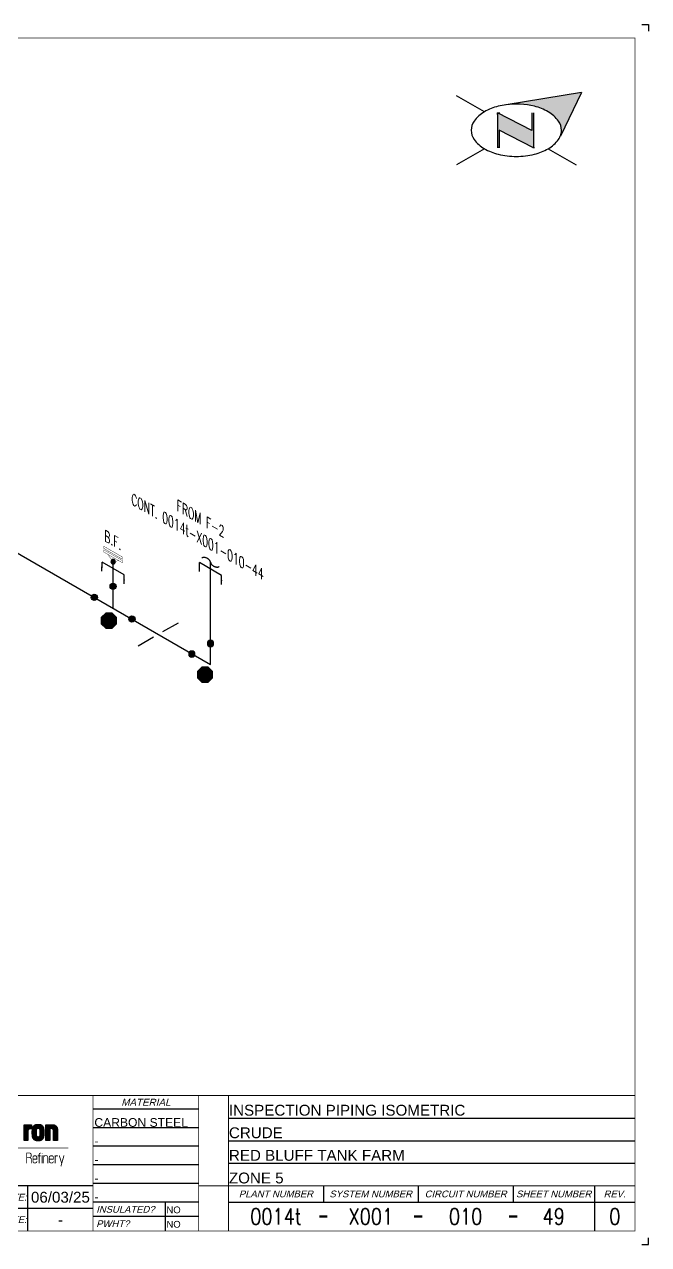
# Model space of a CAD drawing. Header units: inches. Extents: x 0 to 17.2, y 0 to 11.2.
# Drawn here: x 11.49 to 17.25, y 0 to 11.25 of the extents above; entities that cross this region are included whole.
import ezdxf
from ezdxf.enums import TextEntityAlignment as Align

# ---------------------------------------------------------------- set-up
doc = ezdxf.new("R2010")
doc.units = ezdxf.units.IN
doc.header["$MEASUREMENT"] = 0
doc.linetypes.add('HIDDEN2', pattern=[0.1875, 0.125, -0.0625])
for name, color, linetype in [('BORDER', 3, 'Continuous'), ('BORDERTEXT', 7, 'Continuous'), ('COMP', 1, 'Continuous'), ('Continuation', 7, 'Continuous'), ('DL', 20, 'Continuous'), ('FITTINGS', 4, 'Continuous'), ('LOGO', 8, 'Continuous'), ('PART_PCML', 7, 'Continuous'), ('PIPE-ANNO', 150, 'HIDDEN2'), ('TEXT', 7, 'Continuous'), ('UNAS.PIPE', 251, 'Continuous'), ('WELD POINTS', 41, 'Continuous'), ('Welds', 7, 'Continuous')]:
    doc.layers.add(name, color=color, linetype=linetype)
doc.layers.add('PIPE', color=7, linetype='Continuous', lineweight=30)
doc.styles.add('FEASStandard', font='arial.ttf')
doc.styles.add('PART_Standard', font='romans', dxfattribs={"width": 0.8, "height": 0.09})
doc.styles.add('Richmond', font='arial.ttf')
doc.styles.add('SIMPLEX', font='ROMANS')
doc.dimstyles.new('Richmond', dxfattribs={"dimtxt": 0.18, "dimasz": 0.18, "dimexe": 0.18, "dimexo": 0.0625, "dimgap": 0.09, "dimtad": 0, "dimtih": 1, "dimtoh": 1, "dimdec": 4, "dimzin": 0, "dimdsep": 46, "dimtxsty": 'Richmond', "dimcen": 0.09, "dimadec": 0, "dimazin": 0, "dimtfac": 1, "dimtdec": 4, "dimtofl": 0, "dimtmove": 0, "dimatfit": 3, "dimfxl": 1, "dimtolj": 1, "dimtzin": 0, "dimarcsym": 0})

# ---------------------------------------------------------------- blocks, each defined once
blk = doc.blocks.new('north2')
at = {"layer": 'BORDER'}
for points in [[(-0.706, -0.767, -0.156851), (-0.679, -0.851, -0.095667), (-0.689, -0.905), (-0.495, -0.504), (-1.19, -0.617, -0.092194), (-0.928, -0.631, -0.072341), (-0.801, -0.681, -0.106617)], [(-0.938, -1.011), (-0.936, -1.009), (-0.936, -0.691), (-0.952, -0.691), (-0.952, -0.853), (-1.27, -0.691), (-1.27, -0.707), (-1.27, -1.012), (-1.254, -1.012), (-1.254, -0.849)]]:
    blk.add_hatch(color=7, dxfattribs=at).paths.add_polyline_path(points)
at = {"layer": 'BORDER', "color": 7}
for p, q in [((-1.389, -0.681), (-1.646, -0.533)), ((-0.495, -0.504), (-1.19, -0.617)), ((-0.495, -0.504), (-0.689, -0.905)), ((-1.27, -0.691), (-1.27, -1.012)), ((-0.952, -0.853), (-1.27, -0.691)), ((-1.27, -0.707), (-1.27, -0.691)), ((-1.262, -0.691), (-1.246, -0.691)), ((-0.952, -0.691), (-0.952, -0.853)), ((-0.936, -0.691), (-0.936, -1.012)), ((-0.936, -1.012), (-1.254, -0.849)), ((-1.254, -0.849), (-1.254, -1.012)), ((-1.26, -1.011), (-1.262, -1.009)), ((-0.928, -1.012), (-0.944, -1.012)), ((-1.389, -1.021), (-1.646, -1.169)), ((-0.801, -1.021), (-0.544, -1.169))]:
    blk.add_line(p, q, dxfattribs=at)
for centre, radius, start, end in [((-1.152, -1.093), 0.476, 103.4495, 120), ((-1.095, -1.329), 0.719, 97.6203, 103.4495), ((-1.095, -1.329), 0.719, 76.5505, 97.6203), ((-1.039, -1.093), 0.476, 60, 76.5505), ((-1.367, -0.851), 0.144, 144.3429, 180), ((-1.238, -0.944), 0.304, 120, 144.3429), ((-0.953, -0.944), 0.304, 35.6571, 60), ((-0.823, -0.851), 0.144, 360, 35.6571), ((-1.367, -0.851), 0.144, 180, 215.6571), ((-0.823, -0.851), 0.144, 337.5796, 360), ((-1.238, -0.758), 0.304, 215.6571, 240), ((-0.953, -0.758), 0.304, 300, 324.3429), ((-0.823, -0.851), 0.144, 324.3429, 337.5547), ((-1.152, -0.609), 0.476, 240, 256.5505), ((-1.095, -0.373), 0.719, 256.5505, 270), ((-1.095, -0.373), 0.719, 270, 283.4495), ((-1.039, -0.609), 0.476, 283.4495, 300)]:
    blk.add_arc(centre, radius, start, end, dxfattribs=at)
blk = doc.blocks.new('A$C6804a2e5')
blk.add_blockref('north2', (0, 0))
blk = doc.blocks.new('A$C860dd1f6')
at = {"layer": 'PIPE'}
blk.add_blockref('A$C6804a2e5', (0, 0), dxfattribs=at)
blk = doc.blocks.new('Border')
at = {"layer": 'BORDER'}
for p, q in [((13.225, 1.375), (12.25, 1.375)), ((13.5, 1.292), (17.25, 1.292)), ((13.225, 1.203), (12.25, 1.203)), ((13.225, 1.032), (12.25, 1.032)), ((13.5, 1.083), (17.25, 1.083)), ((13.225, 0.86), (12.25, 0.86)), ((13.5, 0.875), (17.25, 0.875)), ((13.225, 0.689), (12.25, 0.689)), ((12.25, 0.667), (10.375, 0.667)), ((11.65, 0.25), (11.65, 0.667)), ((14.375, 0.667), (14.375, 0.517)), ((15.25, 0.667), (15.25, 0.517)), ((16.125, 0.667), (16.125, 0.517)), ((16.875, 0.667), (16.875, 0.25)), ((12.25, 0.458), (10.375, 0.458)), ((13.225, 0.517), (12.25, 0.517)), ((12.917, 0.517), (12.917, 0.25)), ((13.5, 0.517), (17.25, 0.517)), ((13.225, 0.384), (12.25, 0.384))]:
    blk.add_line(p, q, dxfattribs=at)
at = {"layer": 'BORDER', "const_width": 0.005}
blk.add_lwpolyline([(0.25, 0.25), (17.25, 0.25), (17.25, 11.25), (0.25, 11.25)], close=True, dxfattribs=at)
at = {"layer": 'BORDER', "const_width": 0.00833}
for points in [[(17.25, 1.5), (0.25, 1.5)], [(12.25, 0.25), (12.25, 1.5)], [(13.225, 0.25), (13.225, 1.5)], [(13.5, 0.25), (13.5, 1.5)], [(13.225, 0.667), (17.25, 0.667)]]:
    blk.add_lwpolyline(points, dxfattribs=at)
at = {"layer": 'BORDERTEXT'}
blk.add_line((16.113, 0.384), (16.125, 0.384), dxfattribs=at)
at = {"layer": 'BORDERTEXT', "const_width": 0.0208}
for points in [[(14.338, 0.384), (14.412, 0.384)], [(15.212, 0.384), (15.287, 0.384)], [(16.087, 0.384), (16.163, 0.384)]]:
    blk.add_lwpolyline(points, dxfattribs=at)
at = {"layer": 'LOGO'}
for p, q in [((11.621, 1.086), (11.621, 1.229)), ((11.624, 1.086), (11.624, 1.229)), ((11.627, 1.086), (11.627, 1.229)), ((11.63, 1.086), (11.63, 1.229)), ((11.633, 1.086), (11.633, 1.229)), ((11.636, 1.086), (11.636, 1.229)), ((11.639, 1.086), (11.639, 1.229)), ((11.643, 1.086), (11.643, 1.229)), ((11.646, 1.086), (11.646, 1.229)), ((11.649, 1.086), (11.649, 1.229)), ((11.652, 1.183), (11.652, 1.229)), ((11.655, 1.187), (11.655, 1.229)), ((11.658, 1.189), (11.658, 1.229)), ((11.661, 1.19), (11.661, 1.229)), ((11.664, 1.191), (11.664, 1.229)), ((11.668, 1.191), (11.668, 1.229)), ((11.671, 1.191), (11.671, 1.229)), ((11.674, 1.191), (11.674, 1.229)), ((11.677, 1.191), (11.677, 1.229)), ((11.68, 1.191), (11.68, 1.229)), ((11.683, 1.191), (11.683, 1.229)), ((11.689, 1.143), (11.689, 1.173)), ((11.693, 1.115), (11.693, 1.201)), ((11.696, 1.107), (11.696, 1.208)), ((11.699, 1.103), (11.699, 1.213)), ((11.702, 1.099), (11.702, 1.216)), ((11.705, 1.096), (11.705, 1.22)), ((11.708, 1.093), (11.708, 1.222)), ((11.711, 1.092), (11.711, 1.224)), ((11.714, 1.09), (11.714, 1.225)), ((11.718, 1.088), (11.718, 1.227)), ((11.721, 1.087), (11.721, 1.228)), ((11.724, 1.087), (11.724, 1.229)), ((11.727, 1.185), (11.727, 1.229)), ((11.727, 1.086), (11.727, 1.13)), ((11.73, 1.19), (11.73, 1.229)), ((11.733, 1.193), (11.733, 1.229)), ((11.736, 1.194), (11.736, 1.229)), ((11.739, 1.195), (11.739, 1.229)), ((11.743, 1.195), (11.743, 1.229)), ((11.746, 1.195), (11.746, 1.229)), ((11.749, 1.195), (11.749, 1.229)), ((11.752, 1.195), (11.752, 1.229)), ((11.755, 1.193), (11.755, 1.229)), ((11.758, 1.191), (11.758, 1.229)), ((11.761, 1.187), (11.761, 1.229)), ((11.761, 1.086), (11.761, 1.129)), ((11.764, 1.087), (11.764, 1.229)), ((11.768, 1.087), (11.768, 1.228)), ((11.771, 1.088), (11.771, 1.227)), ((11.774, 1.089), (11.774, 1.226)), ((11.777, 1.091), (11.777, 1.224)), ((11.78, 1.093), (11.78, 1.222)), ((11.783, 1.095), (11.783, 1.22)), ((11.786, 1.098), (11.786, 1.217)), ((11.789, 1.102), (11.789, 1.214)), ((11.793, 1.106), (11.793, 1.209)), ((11.796, 1.113), (11.796, 1.202)), ((11.799, 1.131), (11.799, 1.184)), ((11.814, 1.086), (11.814, 1.229)), ((11.818, 1.086), (11.818, 1.229)), ((11.821, 1.086), (11.821, 1.229)), ((11.824, 1.086), (11.824, 1.229)), ((11.827, 1.086), (11.827, 1.229)), ((11.83, 1.086), (11.83, 1.229)), ((11.833, 1.086), (11.833, 1.229)), ((11.836, 1.086), (11.836, 1.229)), ((11.839, 1.086), (11.839, 1.229)), ((11.843, 1.086), (11.843, 1.229)), ((11.846, 1.086), (11.846, 1.229)), ((11.849, 1.086), (11.849, 1.229)), ((11.852, 1.194), (11.852, 1.229)), ((11.855, 1.194), (11.855, 1.229)), ((11.858, 1.194), (11.858, 1.229)), ((11.861, 1.194), (11.861, 1.229)), ((11.864, 1.194), (11.864, 1.229)), ((11.868, 1.194), (11.868, 1.229)), ((11.871, 1.193), (11.871, 1.229)), ((11.874, 1.193), (11.874, 1.229)), ((11.877, 1.191), (11.877, 1.229)), ((11.88, 1.188), (11.88, 1.229)), ((11.883, 1.184), (11.883, 1.229)), ((11.886, 1.086), (11.886, 1.229)), ((11.889, 1.086), (11.889, 1.228)), ((11.893, 1.086), (11.893, 1.228)), ((11.896, 1.086), (11.896, 1.226)), ((11.899, 1.086), (11.899, 1.225)), ((11.902, 1.086), (11.902, 1.223)), ((11.905, 1.086), (11.905, 1.221)), ((11.908, 1.086), (11.908, 1.219)), ((11.911, 1.086), (11.911, 1.215)), ((11.914, 1.086), (11.914, 1.212)), ((11.918, 1.086), (11.918, 1.206)), ((11.921, 1.086), (11.921, 1.198)), ((11.73, 1.086), (11.73, 1.125)), ((11.733, 1.086), (11.733, 1.122)), ((11.736, 1.086), (11.736, 1.121)), ((11.739, 1.086), (11.739, 1.12)), ((11.743, 1.086), (11.743, 1.12)), ((11.746, 1.086), (11.746, 1.12)), ((11.749, 1.086), (11.749, 1.12)), ((11.752, 1.086), (11.752, 1.121)), ((11.755, 1.086), (11.755, 1.122)), ((11.758, 1.086), (11.758, 1.124))]:
    blk.add_line(p, q, dxfattribs=at)
blk.add_lwpolyline([(11.614, 1.086), (11.614, 1.229), (11.684, 1.229), (11.684, 1.191), (11.665, 1.191), (11.664, 1.191), (11.662, 1.19), (11.661, 1.19), (11.66, 1.19), (11.658, 1.189), (11.657, 1.189), (11.656, 1.188), (11.655, 1.187), (11.654, 1.186), (11.653, 1.185), (11.652, 1.184), (11.652, 1.182), (11.651, 1.181), (11.651, 1.18), (11.651, 1.179), (11.65, 1.177), (11.65, 1.176), (11.65, 1.086), (11.614, 1.086)], dxfattribs=at)
for points in [[(11.696, 1.209), (11.695, 1.206), (11.694, 1.204), (11.693, 1.202), (11.692, 1.2), (11.692, 1.197), (11.691, 1.195), (11.691, 1.192), (11.691, 1.19), (11.691, 1.188), (11.69, 1.187), (11.69, 1.187), (11.69, 1.186), (11.69, 1.186), (11.69, 1.185), (11.69, 1.185), (11.69, 1.184), (11.69, 1.184), (11.69, 1.183), (11.69, 1.183), (11.69, 1.182), (11.69, 1.182), (11.69, 1.181), (11.69, 1.181), (11.69, 1.18), (11.69, 1.18), (11.69, 1.179), (11.69, 1.179), (11.69, 1.178), (11.69, 1.178), (11.69, 1.177), (11.69, 1.177), (11.69, 1.176), (11.69, 1.176), (11.69, 1.175), (11.69, 1.175), (11.69, 1.174), (11.69, 1.174), (11.69, 1.173), (11.69, 1.173), (11.689, 1.172), (11.689, 1.172), (11.689, 1.171), (11.689, 1.171), (11.689, 1.17), (11.689, 1.17), (11.689, 1.169), (11.689, 1.169), (11.689, 1.168), (11.689, 1.168), (11.689, 1.167), (11.689, 1.167), (11.689, 1.166), (11.689, 1.166), (11.689, 1.165), (11.689, 1.165), (11.689, 1.164), (11.689, 1.164), (11.689, 1.163), (11.689, 1.163), (11.689, 1.162), (11.689, 1.162), (11.689, 1.161), (11.689, 1.16), (11.689, 1.16), (11.689, 1.16), (11.689, 1.159), (11.689, 1.159), (11.689, 1.158), (11.689, 1.157), (11.689, 1.157), (11.689, 1.157), (11.689, 1.156), (11.689, 1.156), (11.689, 1.155), (11.689, 1.155), (11.689, 1.154), (11.689, 1.154), (11.689, 1.153), (11.689, 1.153), (11.689, 1.152), (11.689, 1.151), (11.689, 1.151), (11.689, 1.151), (11.689, 1.15), (11.689, 1.15), (11.689, 1.149), (11.689, 1.148), (11.689, 1.148), (11.689, 1.148), (11.689, 1.147), (11.689, 1.147), (11.689, 1.146), (11.689, 1.146), (11.689, 1.145), (11.689, 1.145), (11.689, 1.144), (11.689, 1.144), (11.689, 1.143), (11.69, 1.142), (11.69, 1.142), (11.69, 1.141), (11.69, 1.141), (11.69, 1.141), (11.69, 1.14), (11.69, 1.139), (11.69, 1.139), (11.69, 1.138), (11.69, 1.138), (11.69, 1.138), (11.69, 1.137), (11.69, 1.136), (11.69, 1.136), (11.69, 1.135), (11.69, 1.135), (11.69, 1.134), (11.69, 1.134), (11.69, 1.133), (11.69, 1.133), (11.69, 1.132), (11.69, 1.132), (11.69, 1.131), (11.69, 1.131), (11.69, 1.13), (11.69, 1.13), (11.69, 1.129), (11.69, 1.129), (11.69, 1.129), (11.69, 1.128), (11.691, 1.127), (11.691, 1.128), (11.691, 1.125), (11.691, 1.123), (11.691, 1.12), (11.692, 1.118), (11.692, 1.116), (11.693, 1.113), (11.694, 1.111), (11.695, 1.109), (11.696, 1.107), (11.697, 1.105), (11.699, 1.103), (11.7, 1.101), (11.702, 1.099), (11.703, 1.097), (11.705, 1.095), (11.707, 1.094), (11.709, 1.093), (11.711, 1.091), (11.714, 1.09), (11.716, 1.089), (11.718, 1.088), (11.72, 1.088), (11.723, 1.087), (11.725, 1.086), (11.727, 1.086), (11.73, 1.086), (11.732, 1.086), (11.745, 1.086), (11.757, 1.086), (11.759, 1.086), (11.762, 1.086), (11.764, 1.086), (11.766, 1.087), (11.769, 1.088), (11.771, 1.088), (11.773, 1.089), (11.775, 1.09), (11.778, 1.091), (11.78, 1.093), (11.782, 1.094), (11.783, 1.095), (11.785, 1.097), (11.787, 1.099), (11.789, 1.101), (11.79, 1.103), (11.792, 1.105), (11.793, 1.107), (11.794, 1.109), (11.795, 1.111), (11.796, 1.113), (11.797, 1.116), (11.797, 1.118), (11.798, 1.12), (11.798, 1.123), (11.798, 1.125), (11.798, 1.128), (11.798, 1.127), (11.798, 1.128), (11.799, 1.129), (11.799, 1.13), (11.799, 1.13), (11.799, 1.131), (11.799, 1.132), (11.799, 1.133), (11.799, 1.133), (11.799, 1.134), (11.8, 1.135), (11.8, 1.136), (11.8, 1.136), (11.8, 1.137), (11.8, 1.138), (11.8, 1.139), (11.8, 1.139), (11.8, 1.14), (11.8, 1.141), (11.8, 1.142), (11.8, 1.142), (11.8, 1.143), (11.8, 1.144), (11.8, 1.145), (11.8, 1.146), (11.8, 1.146), (11.8, 1.147), (11.8, 1.148), (11.8, 1.148), (11.8, 1.149), (11.801, 1.15), (11.801, 1.151), (11.801, 1.151), (11.801, 1.152), (11.801, 1.153), (11.801, 1.154), (11.801, 1.155), (11.801, 1.155), (11.801, 1.156), (11.801, 1.157), (11.801, 1.157), (11.801, 1.158), (11.801, 1.159), (11.801, 1.16), (11.801, 1.16), (11.801, 1.161), (11.801, 1.162), (11.801, 1.163), (11.801, 1.164), (11.801, 1.165), (11.8, 1.165), (11.8, 1.166), (11.8, 1.167), (11.8, 1.168), (11.8, 1.168), (11.8, 1.169), (11.8, 1.17), (11.8, 1.17), (11.8, 1.171), (11.8, 1.172), (11.8, 1.173), (11.8, 1.174), (11.8, 1.174), (11.8, 1.175), (11.8, 1.176), (11.8, 1.177), (11.8, 1.177), (11.8, 1.178), (11.8, 1.179), (11.8, 1.179), (11.799, 1.18), (11.799, 1.181), (11.799, 1.182), (11.799, 1.182), (11.799, 1.183), (11.799, 1.184), (11.799, 1.185), (11.799, 1.186), (11.799, 1.186), (11.798, 1.187), (11.798, 1.188), (11.798, 1.19), (11.798, 1.192), (11.798, 1.195), (11.797, 1.197), (11.797, 1.2), (11.796, 1.202), (11.795, 1.204), (11.794, 1.206), (11.793, 1.209), (11.792, 1.211), (11.79, 1.213), (11.789, 1.214), (11.787, 1.216), (11.785, 1.218), (11.783, 1.22), (11.782, 1.221), (11.78, 1.223), (11.778, 1.224), (11.775, 1.225), (11.773, 1.226), (11.771, 1.227), (11.769, 1.228), (11.766, 1.228), (11.764, 1.229), (11.762, 1.229), (11.759, 1.229), (11.757, 1.229), (11.745, 1.229), (11.732, 1.229), (11.73, 1.229), (11.727, 1.229), (11.725, 1.229), (11.723, 1.228), (11.72, 1.228), (11.718, 1.227), (11.716, 1.226), (11.714, 1.225), (11.711, 1.224), (11.709, 1.223), (11.707, 1.221), (11.705, 1.22), (11.703, 1.218), (11.702, 1.216), (11.7, 1.214), (11.699, 1.213), (11.697, 1.211)], [(11.727, 1.186), (11.727, 1.184), (11.726, 1.183), (11.726, 1.182), (11.726, 1.18), (11.726, 1.135), (11.726, 1.133), (11.726, 1.132), (11.727, 1.131), (11.727, 1.13), (11.728, 1.128), (11.729, 1.127), (11.729, 1.126), (11.73, 1.125), (11.731, 1.124), (11.732, 1.123), (11.733, 1.122), (11.734, 1.121), (11.736, 1.121), (11.737, 1.121), (11.738, 1.12), (11.74, 1.12), (11.741, 1.12), (11.745, 1.12), (11.748, 1.12), (11.749, 1.12), (11.751, 1.12), (11.752, 1.121), (11.753, 1.121), (11.754, 1.121), (11.756, 1.122), (11.757, 1.123), (11.758, 1.124), (11.759, 1.125), (11.76, 1.126), (11.761, 1.127), (11.761, 1.128), (11.762, 1.13), (11.762, 1.131), (11.762, 1.132), (11.762, 1.133), (11.763, 1.135), (11.763, 1.18), (11.762, 1.182), (11.762, 1.183), (11.762, 1.184), (11.762, 1.186), (11.761, 1.187), (11.761, 1.188), (11.76, 1.189), (11.759, 1.19), (11.758, 1.191), (11.757, 1.192), (11.756, 1.193), (11.754, 1.194), (11.753, 1.194), (11.752, 1.195), (11.751, 1.195), (11.749, 1.195), (11.748, 1.195), (11.741, 1.195), (11.74, 1.195), (11.738, 1.195), (11.737, 1.195), (11.736, 1.194), (11.734, 1.194), (11.733, 1.193), (11.732, 1.192), (11.731, 1.191), (11.73, 1.19), (11.729, 1.189), (11.729, 1.188), (11.728, 1.187)]]:
    blk.add_lwpolyline(points, close=True, dxfattribs=at)
blk.add_lwpolyline([(11.897, 1.226), (11.899, 1.225), (11.901, 1.224), (11.903, 1.223), (11.905, 1.221), (11.907, 1.22), (11.909, 1.218), (11.911, 1.216), (11.912, 1.214), (11.914, 1.213), (11.915, 1.211), (11.916, 1.209), (11.917, 1.206), (11.919, 1.204), (11.919, 1.202), (11.92, 1.2), (11.921, 1.197), (11.921, 1.195), (11.922, 1.192), (11.922, 1.19), (11.922, 1.188), (11.922, 1.086), (11.885, 1.086), (11.885, 1.177, 0.414214), (11.868, 1.194), (11.851, 1.194), (11.851, 1.086), (11.814, 1.086), (11.814, 1.229), (11.88, 1.229), (11.883, 1.229), (11.885, 1.229), (11.887, 1.229), (11.89, 1.228), (11.892, 1.228), (11.895, 1.227)], format="xyb", close=True, dxfattribs=at)
for points, const_width in [([(12.024, 1.015), (11.127, 1.015)], 0.00625), ([(11.638, 0.974), (11.638, 0.875)], 0.00773), ([(11.729, 0.913), (11.7, 0.913)], 0.00773), ([(11.74, 0.944), (11.769, 0.944)], 0.00773), ([(11.781, 0.948), (11.781, 0.875)], 0.00773), ([(11.796, 0.948), (11.796, 0.933)], 0.00773), ([(11.881, 0.913), (11.852, 0.913)], 0.00773), ([(11.901, 0.948), (11.901, 0.875)], 0.00773), ([(11.939, 0.948), (11.961, 0.874)], 0.00773), ([(11.983, 0.948), (11.954, 0.845)], 0.00773)]:
    blk.add_lwpolyline(points, dxfattribs=dict(at, const_width=const_width))
for points, const_width in [([(11.642, 0.97), (11.663, 0.97, -0.414214), (11.68, 0.953), (11.68, 0.944, -0.414214), (11.663, 0.927), (11.642, 0.927)], 0.00773), ([(11.666, 0.927), (11.666, 0.927, -0.379119), (11.681, 0.912), (11.681, 0.875)], 0.00773), ([(11.733, 0.909), (11.733, 0.929, 0.414214), (11.718, 0.944), (11.711, 0.944, 0.414214), (11.697, 0.929), (11.697, 0.893, 0.414214), (11.711, 0.878), (11.718, 0.878, 0.414214), (11.733, 0.893), (11.733, 0.893)], 0.00773), ([(11.769, 0.969), (11.769, 0.969, 0.414214), (11.754, 0.955), (11.754, 0.875)], 0.00773), ([(11.779, 0.968, 1), (11.783, 0.968, 1)], 0.00387), ([(11.833, 0.875), (11.833, 0.93, 0.414214), (11.818, 0.945), (11.811, 0.945, 0.414214), (11.796, 0.93), (11.796, 0.875)], 0.00773), ([(11.885, 0.909), (11.885, 0.929, 0.414214), (11.87, 0.944), (11.863, 0.944, 0.414214), (11.848, 0.929), (11.848, 0.893, 0.414214), (11.863, 0.878), (11.87, 0.878, 0.414214), (11.885, 0.893), (11.885, 0.893)], 0.00773), ([(11.926, 0.94), (11.926, 0.94), (11.926, 0.94), (11.926, 0.94, 0.663975), (11.901, 0.929), (11.901, 0.929)], 0.00773)]:
    blk.add_lwpolyline(points, format="xyb", dxfattribs=dict(at, const_width=const_width))
at = {"layer": 'BORDERTEXT', "style": 'FEASStandard', "oblique": 15}
for s, height, p in [('MATERIAL', 0.065, (12.738, 1.437)), ('PLANT NUMBER', 0.0625, (13.938, 0.592)), ('SYSTEM NUMBER', 0.0625, (14.812, 0.592)), ('CIRCUIT NUMBER', 0.0625, (15.688, 0.592)), ('SHEET NUMBER', 0.0625, (16.5, 0.592)), ('REV.', 0.0625, (17.062, 0.592))]:
    blk.add_text(s, height=height, dxfattribs=at).set_placement(p, align=Align.MIDDLE)
for s, p in [('DATE:', (11.382, 0.562)), ('INSULATED?', (12.28, 0.45)), ('DATE:', (11.382, 0.354)), ('PWHT?', (12.28, 0.317))]:
    blk.add_text(s, height=0.0625, dxfattribs=at).set_placement(p, align=Align.MIDDLE_LEFT)
blk = doc.blocks.new('BORDER TEXT')
at = {"layer": 'BORDERTEXT'}
for tag, p, height, style in [('API_PIPE_CLASS', (5.464, 1.254), 0.08, 'Richmond'), ('MATERIAL1', (12.263, 1.211), 0.08, 'Richmond'), ('P&ID_#1', (0.25, 1.083), 0.0625, 'FEASStandard'), ('LINE_#1', (1.487, 1.083), 0.0625, 'FEASStandard'), ('CVX_PIPE_SPEC', (5.462, 1.093), 0.08, 'Richmond'), ('OP_TEMP', (5.169, 0.932), 0.08, 'Richmond'), ('MATERIAL2', (12.263, 1.04), 0.08, 'Richmond'), ('P&ID_#2', (0.25, 0.922), 0.0625, 'FEASStandard'), ('LINE_#2', (1.487, 0.922), 0.0625, 'FEASStandard'), ('MATERIAL3', (12.263, 0.868), 0.08, 'Richmond'), ('P&ID_#3', (0.25, 0.762), 0.0625, 'FEASStandard'), ('LINE_#3', (1.487, 0.762), 0.0625, 'FEASStandard'), ('FROM', (5.015, 0.772), 0.08, 'Richmond'), ('TO', (4.854, 0.611), 0.08, 'Richmond'), ('MATERIAL4', (12.263, 0.696), 0.08, 'Richmond'), ('P&ID_#4', (0.25, 0.601), 0.0625, 'FEASStandard'), ('LINE_#4', (1.487, 0.601), 0.0625, 'FEASStandard'), ('MATERIAL5', (12.263, 0.525), 0.08, 'Richmond'), ('P&ID_#5', (0.25, 0.44), 0.0625, 'FEASStandard'), ('LINE_#5', (1.487, 0.44), 0.0625, 'FEASStandard'), ('MISC', (4.979, 0.451), 0.08, 'Richmond'), ('INSULATION', (12.928, 0.414), 0.0625, 'FEASStandard'), ('P&ID_#6', (0.25, 0.28), 0.0625, 'FEASStandard'), ('LINE_#6', (1.487, 0.28), 0.0625, 'FEASStandard'), ('PWHT', (12.928, 0.281), 0.0625, 'FEASStandard')]:
    blk.add_attdef(tag, p, '', height=height, dxfattribs=dict(at, style=style))
at = {"layer": 'BORDERTEXT', "style": 'FEASStandard'}
for tag, p in [('DR.BY', (11.075, 0.562)), ('DR.BY_DATE', (11.95, 0.562)), ('CHK_BY', (11.075, 0.354)), ('CHK._BY_DATE', (11.95, 0.354))]:
    blk.add_attdef(tag, text='', height=0.1, dxfattribs=at).set_placement(p, align=Align.MIDDLE_CENTER)
at = {"layer": 'BORDERTEXT', "style": 'PART_Standard', "width": 0.8}
for tag, p in [('PLANT_NUMBER', (13.938, 0.384)), ('SYSTEM_NUMBER', (14.812, 0.384)), ('CIRCUIT_NUMBER', (15.688, 0.384)), ('SHEET_NUMBER', (16.5, 0.384)), ('REVISION', (17.062, 0.384))]:
    blk.add_attdef(tag, text='', height=0.15, dxfattribs=at).set_placement(p, align=Align.MIDDLE_CENTER)
blk = doc.blocks.new('Plant Info')
at = {"layer": 'BORDERTEXT', "style": 'FEASStandard'}
for tag, p in [('DWG_TYPE', (-0.633, -0.076)), ('SYSTEM_NAME', (-0.633, -0.284)), ('PLANT_NAME', (-0.633, -0.492)), ('ZONE', (-0.633, -0.701))]:
    blk.add_attdef(tag, p, '', height=0.1, dxfattribs=at)
blk = doc.blocks.new('4_SUPPORT_I-BEAM_30')
at = {"color": 0, "linetype": 'ByBlock', "lineweight": -2}
for p, q in [((-0.044, 0.025), (-0.186, 0.107)), ((0.186, -0.107), (0.044, -0.025))]:
    blk.add_line(p, q, dxfattribs=at)
blk = doc.blocks.new('2_WELD_SINGLE_00')
at = {"linetype": 'ByBlock', "lineweight": -2}
h = blk.add_hatch(color=0, dxfattribs=at)
edge = h.paths.add_edge_path()
edge.add_arc((0, 0), 0.0286, 0, 360)
at = {"color": 0, "linetype": 'ByBlock', "lineweight": -2}
blk.add_circle((0, 0), 0.0286, dxfattribs=at)
blk = doc.blocks.new('*U124')
at = {"layer": 'WELD POINTS'}
for p, rotation in [((0, 0.201), 180), ((-0.174, 0.1), 60.00000000000003), ((0.174, -0.1), 149.9999999999998)]:
    blk.add_blockref('2_WELD_SINGLE_00', p, dxfattribs=dict(at, rotation=rotation))
blk = doc.blocks.new('*U123')
at = {"layer": 'WELD POINTS'}
for p, rotation in [((0, 0.201), 180), ((0.172, 0.103), 210.8880128809623)]:
    blk.add_blockref('2_WELD_SINGLE_00', p, dxfattribs=dict(at, rotation=rotation))
blk = doc.blocks.new('1_BREAK-PIPE_PIPE_00')
at = {"color": 0, "linetype": 'ByBlock', "lineweight": -2}
for centre, major_axis in [((0.03, -0.092), (0, 0.101)), ((-0.03, 0.092), (0, -0.101))]:
    blk.add_ellipse(centre, major_axis=major_axis, ratio=0.711978, start_param=0.427466, end_param=3.141593, dxfattribs=at)
blk = doc.blocks.new('1_Tilde_30')
at = {"layer": 'PIPE-ANNO', "xscale": -0.5000000000000001, "yscale": 0.5000000000000001, "zscale": 0.5000000000000001, "rotation": 114.4010914305396}
blk.add_blockref('1_BREAK-PIPE_PIPE_00', (0, 0), dxfattribs=at)
blk = doc.blocks.new('1_Cont_330')
at = {"layer": 'Continuation', "style": 'PART_Standard', "oblique": 330, "width": 0.8}
blk.add_attdef('CONT.', (0, 0), '', height=0.09, rotation=330, dxfattribs=at)
blk = doc.blocks.new('A09')
at = {"layer": 'Welds'}
h = blk.add_hatch(color=256, dxfattribs=at)
h.dxf.hatch_style = 1
h.paths.add_polyline_path([(-0.03, 0, 1), (0.03, 0, 1)])
blk.add_circle((0, 0), 0.03, dxfattribs=at)
blk = doc.blocks.new('1_Text_330')
at = {"layer": 'TEXT', "style": 'PART_Standard', "oblique": 330, "width": 0.8}
blk.add_attdef('3/4"', (0, 0), '', height=0.09, rotation=330, dxfattribs=at)
blk = doc.blocks.new('PART_PCML')
blk.add_hatch(color=0).paths.add_polyline_path([(-0.07, -0.029), (-0.029, -0.07), (0.029, -0.07), (0.07, -0.029), (0.07, 0.029), (0.029, 0.07), (-0.029, 0.07), (-0.07, 0.029)])
at = {"color": 7, "const_width": 0.009}
blk.add_lwpolyline([(-0.07, 0.029), (-0.029, 0.07), (0.029, 0.07), (0.07, 0.029), (0.07, -0.029), (0.029, -0.07), (-0.029, -0.07), (-0.07, -0.029), (-0.07, 0.029), (-0.029, 0.07)], dxfattribs=at)
at = {"color": 18, "true_color": 0x000000}
blk.add_lwpolyline([(-0.029, 0.07), (-0.07, 0.029), (-0.07, -0.029), (-0.029, -0.07), (0.029, -0.07), (0.07, -0.029), (0.07, 0.029), (0.029, 0.07)], close=True, dxfattribs=at)
at = {"color": 7, "true_color": 0xffffff, "style": 'SIMPLEX', "width": 0.8, "flags": 1}
for tag, p in [('CIRCUIT', (-0.094, 0.089)), ('DM', (-0.053, -0.133)), ('TYPE', (-0.075, -0.204))]:
    blk.add_attdef(tag, p, '', height=0.0586, dxfattribs=at)
at = {"color": 7, "true_color": 0xffffff, "style": 'SIMPLEX', "width": 0.8}
blk.add_attdef('DMDISP', text='', height=0.0586, dxfattribs=at).set_placement((0, 0), align=Align.MIDDLE_CENTER)
blk = doc.blocks.new('*U125')
at = {"color": 20, "linetype": 'ByBlock', "ltscale": 0.7}
blk.add_line((0.054, 0.15), (0.054, -0.087), dxfattribs=at)
for points in [[(0.126, 0.191), (0.054, 0.15)], [(0.126, -0.046), (0.054, -0.087)]]:
    blk.add_leader(points, dimstyle='Richmond', override={"dimasz": 0.04, "dimgap": 0.09, "dimtad": 0}, dxfattribs=at)

msp = doc.modelspace()

# ---------------------------------------------------------------- linework, layer by layer
for p, q in [((17.188, 11.25), (17.25, 11.25)), ((17.25, 11.25), (17.25, 11.188)), ((17.188, 0), (17.25, 0)), ((17.25, 0), (17.25, 0.062))]:
    msp.add_line(p, q)
at = {"layer": 'PIPE'}
for p, q in [((8.741, 7.928), (13.209, 5.349)), ((12.311, 5.867), (12.311, 6.296)), ((13.209, 5.349), (13.209, 5.542))]:
    msp.add_line(p, q, dxfattribs=at)
at = {"layer": 'UNAS.PIPE'}
msp.add_line((13.209, 5.542), (13.209, 6.291), dxfattribs=at)

# ---------------------------------------------------------------- block references
at = {"layer": 'BORDER'}
for name, p in [('Border', (-0.125, -0.125)), ('A$C860dd1f6', (17.125, 11.125))]:
    msp.add_blockref(name, p, dxfattribs=at)
at = {"layer": 'BORDERTEXT'}
msp.add_blockref('Plant Info', (14.012, 1.265), dxfattribs=at).add_auto_attribs({'DWG_TYPE': 'INSPECTION PIPING ISOMETRIC', 'SYSTEM_NAME': 'CRUDE', 'PLANT_NAME': 'RED BLUFF TANK FARM', 'ZONE': 'ZONE 5'})
ref = msp.add_blockref('BORDER TEXT', (-0.125, -0.125), dxfattribs=at)
ref.add_attrib('REVISION', '0', dxfattribs={"height": 0.15, "style": 'PART_Standard', "width": 0.8}).set_placement((16.938, 0.259), align=Align.MIDDLE_CENTER)
ref.add_attrib('SHEET_NUMBER', '49', dxfattribs={"height": 0.15, "style": 'PART_Standard', "width": 0.8}).set_placement((16.375, 0.259), align=Align.MIDDLE_CENTER)
ref.add_attrib('CIRCUIT_NUMBER', '010', dxfattribs={"height": 0.15, "style": 'PART_Standard', "width": 0.8}).set_placement((15.562, 0.259), align=Align.MIDDLE_CENTER)
ref.add_attrib('SYSTEM_NUMBER', 'X001', dxfattribs={"height": 0.15, "style": 'PART_Standard', "width": 0.8}).set_placement((14.688, 0.259), align=Align.MIDDLE_CENTER)
ref.add_attrib('PLANT_NUMBER', '0014t', dxfattribs={"height": 0.15, "style": 'PART_Standard', "width": 0.8}).set_placement((13.812, 0.259), align=Align.MIDDLE_CENTER)
ref.add_attrib('PWHT', 'NO', (12.803, 0.156), dxfattribs={"height": 0.0625, "style": 'FEASStandard'})
ref.add_attrib('INSULATION', 'NO', (12.803, 0.289), dxfattribs={"height": 0.0625, "style": 'FEASStandard'})
ref.add_attrib('MATERIAL5', '-', (12.138, 0.4), dxfattribs={"height": 0.08, "style": 'Richmond'})
ref.add_attrib('MATERIAL4', '-', (12.138, 0.571), dxfattribs={"height": 0.08, "style": 'Richmond'})
ref.add_attrib('MATERIAL3', '-', (12.138, 0.743), dxfattribs={"height": 0.08, "style": 'Richmond'})
ref.add_attrib('MATERIAL2', '-', (12.138, 0.915), dxfattribs={"height": 0.08, "style": 'Richmond'})
ref.add_attrib('MATERIAL1', 'CARBON STEEL', (12.138, 1.086), dxfattribs={"height": 0.08, "style": 'Richmond'})
ref.add_attrib('CHK._BY_DATE', '-', dxfattribs={"height": 0.1, "style": 'FEASStandard'}).set_placement((11.825, 0.229), align=Align.MIDDLE_CENTER)
ref.add_attrib('DR.BY_DATE', '06/03/25', dxfattribs={"height": 0.1, "style": 'FEASStandard'}).set_placement((11.825, 0.437), align=Align.MIDDLE_CENTER)
at = {"layer": 'Continuation'}
for p, values in [((12.478, 6.828), {'CONT.': 'CONT. 0014t-X001-010-44'}), ((12.897, 6.768), {'CONT.': 'FROM F-2'})]:
    msp.add_blockref('1_Cont_330', p, dxfattribs=at).add_auto_attribs(values)
at = {"layer": 'DL', "rotation": 239.9999999999999}
msp.add_blockref('*U125', (13.209, 6.291), dxfattribs=at)
at = {"layer": 'FITTINGS', "xscale": -1}
msp.add_blockref('4_SUPPORT_I-BEAM_30', (12.727, 5.627), dxfattribs=at)
at = {"layer": 'PART_PCML', "color": 13}
for p in [(12.272, 5.753), (13.158, 5.254)]:
    msp.add_blockref('PART_PCML', p, dxfattribs=at).add_auto_attribs({'DMDISP': '85A'})
at = {"layer": 'PIPE-ANNO', "xscale": -1}
msp.add_blockref('1_Tilde_30', (13.209, 6.291), dxfattribs=at)
at = {"layer": 'WELD POINTS'}
msp.add_blockref('*U124', (12.311, 5.867), dxfattribs=at)
at = {"layer": 'WELD POINTS', "xscale": -1}
msp.add_blockref('*U123', (13.209, 5.341), dxfattribs=at)

# ---------------------------------------------------------------- next in the draw order: wipeouts: each hides what was drawn before it
msp.add_wipeout([(12.224, 6.439), (12.259, 6.419), (12.311, 6.389), (12.363, 6.359), (12.397, 6.339), (12.397, 6.286), (12.363, 6.306), (12.311, 6.296), (12.259, 6.366), (12.224, 6.386)]).dxf.layer = 'COMP'

# ---------------------------------------------------------------- next in the draw order: linework, layer by layer
at = {"layer": 'COMP', "linetype": 'Continuous'}
for points, const_width in [([(12.397, 6.319), (12.224, 6.419), (12.224, 6.439), (12.397, 6.339)], 0.00347), ([(12.397, 6.306), (12.397, 6.286), (12.224, 6.386), (12.224, 6.406)], 0.003)]:
    msp.add_lwpolyline(points, close=True, dxfattribs=dict(at, const_width=const_width))
at = {"layer": 'COMP', "const_width": 0.003}
msp.add_lwpolyline([(12.259, 6.366), (12.311, 6.296), (12.363, 6.306)], dxfattribs=at)

# ---------------------------------------------------------------- next in the draw order: block references
at = {"layer": 'DL', "rotation": 239.9999999999999}
msp.add_blockref('*U125', (12.311, 6.296), dxfattribs=at)
at = {"layer": 'TEXT'}
msp.add_blockref('1_Text_330', (12.229, 6.489), dxfattribs=at).add_auto_attribs({'3/4"': 'B.F.'})
at = {"layer": 'Welds', "xscale": -0.7, "yscale": 0.7, "zscale": 0.7, "rotation": 60.00000000000002}
msp.add_blockref('A09', (12.311, 6.296), dxfattribs=at)

doc.saveas('drawing.dxf')
